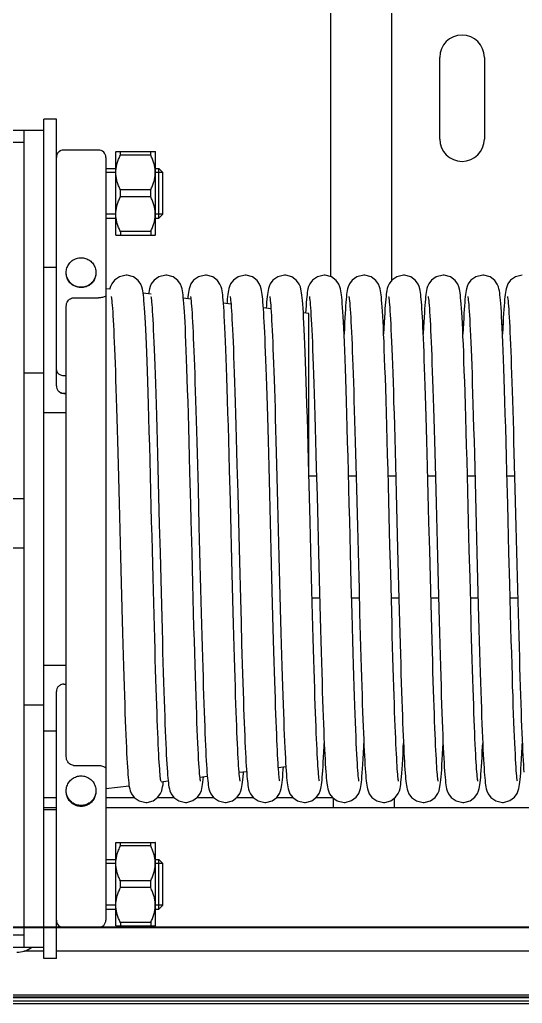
# Model space of a CAD drawing. Header units: millimetres. Extents: x 21899 to 38731, y -5425 to 3612.
# Drawn here: x 31376 to 31477.5, y -2806 to -2607.3 of the extents above; entities that cross this region are included whole.
import ezdxf

# ---------------------------------------------------------------- set-up
doc = ezdxf.new("R2010")
doc.units = ezdxf.units.MM

msp = doc.modelspace()

# ---------------------------------------------------------------- linework, layer by layer
at = {"color": 7, "linetype": 'Continuous'}
for p, q in [((31438.83, -2659.24), (31438.83, -2495.45)), ((31451.13, -2659.94), (31451.13, -2495.45)), ((31460.83, -2631.45), (31460.83, -2614.95)), ((31469.83, -2614.95), (31469.83, -2631.45)), ((31380.9, -2796.92), (31380.9, -2627.41)), ((31383.4, -2627.41), (31380.9, -2627.41)), ((31383.4, -2681.3), (31383.4, -2627.41)), ((31337.9, -2629.66), (31380.9, -2629.66)), ((31376.9, -2794.66), (31376.9, -2629.66)), ((31376.9, -2632.11), (31372.9, -2632.11)), ((31391.9, -2633.66), (31384.9, -2633.66)), ((31393.4, -2635.16), (31393.4, -2789.16)), ((31395.43, -2633.97), (31395.4, -2634.01)), ((31395.4, -2650.81), (31395.4, -2634.01)), ((31395.42, -2633.98), (31403.38, -2633.98)), ((31396.35, -2634.68), (31396.35, -2633.98)), ((31402.45, -2634.68), (31396.35, -2634.68)), ((31402.45, -2634.68), (31402.45, -2633.98)), ((31403.4, -2634.01), (31403.36, -2633.97)), ((31403.4, -2650.81), (31403.4, -2634.01)), ((31393.4, -2637.41), (31395.4, -2637.41)), ((31403.4, -2637.41), (31404.1, -2637.41)), ((31404.1, -2647.41), (31404.1, -2637.41)), ((31404.1, -2637.41), (31404.9, -2638.21)), ((31404.9, -2646.61), (31404.9, -2638.21)), ((31396.35, -2643.1), (31396.35, -2641.71)), ((31402.45, -2641.71), (31396.35, -2641.71)), ((31402.45, -2643.1), (31402.45, -2641.71)), ((31402.45, -2643.1), (31396.35, -2643.1)), ((31393.4, -2647.41), (31395.4, -2647.41)), ((31403.4, -2647.41), (31404.1, -2647.41)), ((31404.1, -2647.41), (31404.9, -2646.61)), ((31395.43, -2650.84), (31395.4, -2650.81)), ((31395.42, -2650.83), (31403.38, -2650.83)), ((31396.35, -2650.13), (31396.35, -2650.83)), ((31402.45, -2650.13), (31396.35, -2650.13)), ((31402.45, -2650.13), (31402.45, -2650.83)), ((31403.4, -2650.81), (31403.36, -2650.84)), ((31383.4, -2657.41), (31380.9, -2657.41)), ((31394.2, -2661.76), (31393.4, -2661.66)), ((31386.9, -2663.5), (31391.9, -2663.5)), ((31402.55, -2662.78), (31400.95, -2662.58)), ((31410.57, -2663.76), (31409.06, -2663.57)), ((31385.4, -2756.12), (31385.4, -2665.23)), ((31418.67, -2664.75), (31417.14, -2664.56)), ((31426.74, -2665.73), (31425.22, -2665.54)), ((31425.82, -2665.02), (31425.78, -2665.61)), ((31433.82, -2665.09), (31433.77, -2665.84)), ((31434.4, -2666.66), (31433.28, -2666.53)), ((31433.77, -2665.84), (31433.72, -2666.58)), ((31434.4, -2698.87), (31434.4, -2666.66)), ((31376.9, -2678.66), (31380.9, -2678.66)), ((31384.9, -2679.19), (31385.4, -2679.19)), ((31384.9, -2682.77), (31385.4, -2682.77)), ((31384.9, -2682.8), (31385.4, -2682.8)), ((31380.9, -2686.66), (31385.4, -2686.66)), ((31411.75, -2692.61), (31411.88, -2697.24)), ((31443.75, -2692.61), (31443.88, -2697.24)), ((31475.75, -2692.61), (31475.88, -2697.24)), ((31395.81, -2694.75), (31395.95, -2699.74)), ((31427.81, -2694.75), (31427.95, -2699.74)), ((31459.81, -2694.75), (31459.95, -2699.74)), ((31411.88, -2697.24), (31412.01, -2702.1)), ((31419.88, -2697.25), (31420.03, -2702.91)), ((31443.88, -2697.24), (31444.01, -2702.1)), ((31451.88, -2697.25), (31452.03, -2702.91)), ((31475.88, -2697.24), (31476.01, -2702.1)), ((31403.9, -2697.84), (31404.04, -2703.54)), ((31418.54, -2704.51), (31418.38, -2698.28)), ((31426.51, -2703.14), (31426.36, -2697.61)), ((31435.9, -2697.84), (31436.04, -2703.54)), ((31450.54, -2704.51), (31450.38, -2698.28)), ((31458.51, -2703.14), (31458.36, -2697.61)), ((31467.9, -2697.84), (31468.04, -2703.54)), ((31395.95, -2699.74), (31396.08, -2704.97)), ((31427.95, -2699.74), (31428.08, -2704.97)), ((31434.41, -2699.47), (31435.94, -2699.47)), ((31442.41, -2699.47), (31443.94, -2699.47)), ((31450.41, -2699.47), (31451.94, -2699.47)), ((31458.41, -2699.47), (31459.94, -2699.47)), ((31459.95, -2699.74), (31460.08, -2704.97)), ((31466.41, -2699.47), (31467.94, -2699.47)), ((31474.41, -2699.47), (31475.94, -2699.47)), ((31412.01, -2702.1), (31412.2, -2709.67)), ((31426.65, -2708.82), (31426.51, -2703.14)), ((31444.01, -2702.1), (31444.2, -2709.67)), ((31458.65, -2708.82), (31458.51, -2703.14)), ((31476.01, -2702.1), (31476.2, -2709.67)), ((31376.9, -2704.07), (31372.9, -2704.07)), ((31404.04, -2703.54), (31404.19, -2709.3)), ((31436.04, -2703.54), (31436.19, -2709.3)), ((31468.04, -2703.54), (31468.19, -2709.3)), ((31376.9, -2714.03), (31372.9, -2714.03)), ((31419.06, -2724.45), (31418.92, -2719.18)), ((31451.06, -2724.45), (31450.92, -2719.18)), ((31396.49, -2721.08), (31396.63, -2726.24)), ((31403.07, -2725.09), (31402.94, -2719.95)), ((31404.48, -2720.38), (31404.61, -2725.57)), ((31411.13, -2727.21), (31410.97, -2721.26)), ((31427.08, -2725.31), (31426.94, -2720.01)), ((31428.49, -2721.08), (31428.63, -2726.24)), ((31435.07, -2725.09), (31434.94, -2719.95)), ((31436.48, -2720.38), (31436.61, -2725.57)), ((31443.13, -2727.21), (31442.97, -2721.26)), ((31459.08, -2725.31), (31458.94, -2720.01)), ((31460.49, -2721.08), (31460.63, -2726.24)), ((31467.07, -2725.09), (31466.94, -2719.95)), ((31468.48, -2720.38), (31468.61, -2725.57)), ((31475.13, -2727.21), (31474.97, -2721.26)), ((31412.53, -2722.33), (31412.65, -2727.18)), ((31444.53, -2722.33), (31444.65, -2727.18)), ((31476.53, -2722.33), (31476.65, -2727.18)), ((31403.2, -2729.92), (31403.07, -2725.09)), ((31419.19, -2729.38), (31419.06, -2724.45)), ((31420.58, -2724.3), (31420.7, -2728.98)), ((31435.05, -2724.08), (31436.57, -2724.08)), ((31435.2, -2729.92), (31435.07, -2725.09)), ((31443.05, -2724.08), (31444.57, -2724.08)), ((31451.05, -2724.08), (31452.57, -2724.08)), ((31451.19, -2729.38), (31451.06, -2724.45)), ((31452.58, -2724.3), (31452.7, -2728.98)), ((31459.05, -2724.08), (31460.57, -2724.08)), ((31467.05, -2724.08), (31468.57, -2724.08)), ((31467.2, -2729.92), (31467.07, -2725.09)), ((31475.05, -2724.08), (31476.57, -2724.08)), ((31396.63, -2726.24), (31396.76, -2731.14)), ((31404.61, -2725.57), (31404.74, -2730.45)), ((31412.65, -2727.18), (31412.78, -2731.78)), ((31427.21, -2730.27), (31427.08, -2725.31)), ((31428.63, -2726.24), (31428.76, -2731.14)), ((31436.61, -2725.57), (31436.74, -2730.45)), ((31444.65, -2727.18), (31444.78, -2731.78)), ((31459.21, -2730.27), (31459.08, -2725.31)), ((31460.63, -2726.24), (31460.76, -2731.14)), ((31468.61, -2725.57), (31468.74, -2730.45)), ((31476.65, -2727.18), (31476.78, -2731.78)), ((31420.7, -2728.98), (31420.82, -2733.37)), ((31452.7, -2728.98), (31452.82, -2733.37)), ((31380.9, -2737.66), (31385.4, -2737.66)), ((31383.4, -2796.92), (31383.4, -2743.03)), ((31384.9, -2741.53), (31385.4, -2741.53)), ((31376.9, -2745.66), (31380.9, -2745.66)), ((31380.9, -2750.91), (31383.4, -2750.91)), ((31386.9, -2757.92), (31391.9, -2757.92)), ((31429.75, -2758.23), (31428.25, -2758.41)), ((31413.89, -2760.16), (31412.42, -2760.34)), ((31421.82, -2759.2), (31420.32, -2759.38)), ((31421.17, -2759.5), (31421.18, -2759.28)), ((31398.11, -2762.09), (31393.4, -2762.66)), ((31405.98, -2761.13), (31404.54, -2761.31)), ((31383.4, -2764.47), (31380.9, -2764.47)), ((31399.23, -2764.47), (31393.4, -2764.47)), ((31407.23, -2764.47), (31403.76, -2764.47)), ((31415.23, -2764.47), (31411.75, -2764.47)), ((31423.23, -2764.47), (31419.76, -2764.47)), ((31431.23, -2764.47), (31427.76, -2764.47)), ((31439.23, -2764.47), (31435.76, -2764.47)), ((31439.4, -2766.41), (31439.4, -2764.58)), ((31451.7, -2766.41), (31451.7, -2764.51)), ((31383.4, -2766.47), (31380.9, -2766.47)), ((31383.4, -2766.92), (31380.9, -2766.92)), ((32609.4, -2766.47), (31393.4, -2766.47)), ((31439.4, -2766.41), (31492.4, -2766.41)), ((31395.43, -2773.49), (31395.4, -2773.52)), ((31395.4, -2790.32), (31395.4, -2773.52)), ((31395.42, -2773.5), (31403.38, -2773.5)), ((31396.35, -2774.19), (31396.35, -2773.5)), ((31402.45, -2774.19), (31396.35, -2774.19)), ((31402.45, -2774.19), (31402.45, -2773.5)), ((31403.4, -2773.52), (31403.36, -2773.49)), ((31403.4, -2790.32), (31403.4, -2773.52)), ((31393.4, -2776.92), (31395.4, -2776.92)), ((31403.4, -2776.92), (31404.1, -2776.92)), ((31404.1, -2786.92), (31404.1, -2776.92)), ((31404.1, -2776.92), (31404.9, -2777.72)), ((31404.9, -2786.12), (31404.9, -2777.72)), ((31396.35, -2782.61), (31396.35, -2781.23)), ((31402.45, -2781.23), (31396.35, -2781.23)), ((31402.45, -2782.61), (31396.35, -2782.61)), ((31402.45, -2782.61), (31402.45, -2781.23)), ((31404.1, -2786.92), (31404.9, -2786.12)), ((31393.4, -2786.92), (31395.4, -2786.92)), ((31403.4, -2786.92), (31404.1, -2786.92)), ((31439.4, -2790.56), (31301.4, -2790.56)), ((31376.9, -2790.56), (31372.9, -2790.56)), ((34140.86, -2790.56), (31376.6, -2790.56)), ((31391.9, -2790.66), (31384.9, -2790.66)), ((31395.43, -2790.35), (31395.4, -2790.32)), ((31395.42, -2790.34), (31403.38, -2790.34)), ((31396.35, -2789.65), (31396.35, -2790.34)), ((31402.45, -2789.65), (31396.35, -2789.65)), ((31402.45, -2789.65), (31402.45, -2790.34)), ((31403.4, -2790.32), (31403.36, -2790.35)), ((34087.08, -2790.56), (31418.08, -2790.56)), ((31376.9, -2792.22), (31372.9, -2792.22)), ((31337.9, -2794.66), (31380.9, -2794.66)), ((31380.9, -2795.44), (31376.82, -2795.44)), ((34100.4, -2795.44), (31383.4, -2795.44)), ((31383.4, -2796.92), (31380.9, -2796.92)), ((31300.4, -2804.64), (34182.4, -2804.64)), ((31301.4, -2804.27), (31439.4, -2804.27)), ((31376.6, -2804.27), (34140.86, -2804.27)), ((31418.08, -2804.27), (34087.08, -2804.27)), ((31301.4, -2805.97), (31439.4, -2805.97)), ((31376.6, -2805.97), (34140.86, -2805.97)), ((31418.08, -2805.97), (34087.08, -2805.97))]:
    msp.add_line(p, q, dxfattribs=at)
at = {"color": 2, "linetype": 'Continuous'}
for p, q in [((31395.4, -2638.21), (31393.4, -2638.21)), ((31404.9, -2638.21), (31403.4, -2638.21)), ((31395.4, -2646.61), (31393.4, -2646.61)), ((31404.9, -2646.61), (31403.4, -2646.61)), ((31395.4, -2777.72), (31393.4, -2777.72)), ((31404.9, -2777.72), (31403.4, -2777.72)), ((31395.4, -2786.12), (31393.4, -2786.12)), ((31404.9, -2786.12), (31403.4, -2786.12))]:
    msp.add_line(p, q, dxfattribs=at)
at = {"color": 3, "linetype": 'Continuous'}
for p, q in [((31449.41, -2668.91), (31449.59, -2668.91)), ((31457.41, -2668.91), (31457.59, -2668.91)), ((31465.41, -2668.91), (31465.59, -2668.91)), ((31473.41, -2668.91), (31473.59, -2668.91))]:
    msp.add_line(p, q, dxfattribs=at)
at = {"color": 9, "linetype": 'Continuous'}
for p, q in [((31439.4, -2790.69), (31301.4, -2790.69)), ((34140.86, -2790.69), (31376.6, -2790.69)), ((34087.08, -2790.69), (31418.08, -2790.69)), ((31301.4, -2804.77), (31439.4, -2804.77)), ((31301.4, -2805.47), (31439.4, -2805.47)), ((31376.6, -2804.77), (34140.86, -2804.77)), ((31376.6, -2805.47), (34140.86, -2805.47)), ((31418.08, -2804.77), (34087.08, -2804.77)), ((31418.08, -2805.47), (34087.08, -2805.47))]:
    msp.add_line(p, q, dxfattribs=at)
at = {"color": 7, "linetype": 'Continuous'}
for points in [[(31397.5, -2658.91), (31396.13, -2659.23), (31395.14, -2659.92), (31394.59, -2660.67), (31394.35, -2661.23), (31394.23, -2661.65), (31394.2, -2661.76)], [(31402.41, -2699.46), (31402.33, -2696.38), (31402.25, -2693.38), (31402.17, -2690.47), (31402.09, -2687.69), (31402.01, -2685.08), (31401.94, -2682.65), (31401.86, -2680.38), (31401.79, -2678.28), (31401.72, -2676.33), (31401.66, -2674.52), (31401.59, -2672.85), (31401.52, -2671.32), (31401.46, -2669.92), (31401.4, -2668.64), (31401.34, -2667.5), (31401.28, -2666.47), (31401.22, -2665.56), (31401.16, -2664.76), (31401.1, -2664.07), (31401.05, -2663.47), (31400.99, -2662.95), (31400.94, -2662.51), (31400.87, -2662.11), (31400.8, -2661.72), (31400.68, -2661.28), (31400.45, -2660.73), (31399.93, -2660), (31398.99, -2659.29), (31397.72, -2658.92), (31397.5, -2658.91)], [(31405.5, -2658.91), (31404.11, -2659.24), (31403.13, -2659.93), (31402.58, -2660.68), (31402.34, -2661.24), (31402.22, -2661.66), (31402.14, -2662.03), (31402.08, -2662.42), (31402.04, -2662.72)], [(31409.15, -2664.66), (31409.1, -2663.99), (31409.04, -2663.41), (31408.99, -2662.91), (31408.93, -2662.48), (31408.87, -2662.09), (31408.79, -2661.7), (31408.67, -2661.27), (31408.45, -2660.72), (31407.93, -2659.99), (31406.99, -2659.29), (31405.72, -2658.92), (31405.5, -2658.91)], [(31413.5, -2658.91), (31412.11, -2659.24), (31411.13, -2659.94), (31410.58, -2660.69), (31410.34, -2661.25), (31410.22, -2661.67), (31410.14, -2662.04), (31410.08, -2662.42), (31410.02, -2662.84), (31409.97, -2663.31), (31409.94, -2663.68)], [(31417.15, -2664.61), (31417.09, -2663.96), (31417.04, -2663.39), (31416.99, -2662.9), (31416.93, -2662.47), (31416.87, -2662.08), (31416.79, -2661.69), (31416.67, -2661.27), (31416.45, -2660.73), (31415.94, -2660.01), (31415, -2659.29), (31413.72, -2658.92), (31413.5, -2658.91)], [(31421.5, -2658.91), (31420.13, -2659.23), (31419.15, -2659.91), (31418.59, -2660.66), (31418.35, -2661.22), (31418.23, -2661.64), (31418.15, -2662.01), (31418.09, -2662.39), (31418.03, -2662.8), (31417.98, -2663.26), (31417.93, -2663.78), (31417.88, -2664.36), (31417.85, -2664.65)], [(31425.18, -2665.01), (31425.13, -2664.37), (31425.08, -2663.8), (31425.03, -2663.29), (31424.98, -2662.84), (31424.92, -2662.43), (31424.86, -2662.05), (31424.78, -2661.66), (31424.66, -2661.24), (31424.44, -2660.71), (31423.93, -2659.99), (31422.99, -2659.28), (31421.71, -2658.92), (31421.5, -2658.91)], [(31429.5, -2658.91), (31428.13, -2659.23), (31427.14, -2659.92), (31426.59, -2660.67), (31426.35, -2661.23), (31426.23, -2661.65), (31426.15, -2662.02), (31426.08, -2662.4), (31426.03, -2662.81), (31425.98, -2663.27), (31425.92, -2663.79), (31425.87, -2664.37), (31425.82, -2665.02)], [(31433.22, -2665.56), (31433.16, -2664.76), (31433.1, -2664.07), (31433.05, -2663.47), (31432.99, -2662.95), (31432.94, -2662.51), (31432.87, -2662.11), (31432.8, -2661.72), (31432.68, -2661.28), (31432.45, -2660.73), (31431.93, -2660), (31430.99, -2659.29), (31429.72, -2658.92), (31429.5, -2658.91)], [(31437.5, -2658.91), (31436.11, -2659.24), (31435.13, -2659.93), (31434.58, -2660.68), (31434.34, -2661.24), (31434.22, -2661.66), (31434.14, -2662.03), (31434.08, -2662.42), (31434.03, -2662.83), (31433.97, -2663.3), (31433.92, -2663.83), (31433.87, -2664.42), (31433.82, -2665.09)], [(31441.15, -2664.66), (31441.1, -2663.99), (31441.04, -2663.41), (31440.99, -2662.91), (31440.93, -2662.48), (31440.87, -2662.09), (31440.79, -2661.7), (31440.67, -2661.27), (31440.45, -2660.72), (31439.93, -2659.99), (31438.99, -2659.29), (31437.72, -2658.92), (31437.5, -2658.91)], [(31445.5, -2658.91), (31444.11, -2659.24), (31443.13, -2659.94), (31442.58, -2660.69), (31442.34, -2661.25), (31442.22, -2661.67), (31442.14, -2662.04), (31442.08, -2662.42), (31442.02, -2662.84), (31441.97, -2663.31), (31441.92, -2663.84), (31441.87, -2664.43), (31441.82, -2665.09)], [(31449.15, -2664.61), (31449.09, -2663.96), (31449.04, -2663.39), (31448.99, -2662.9), (31448.93, -2662.47), (31448.87, -2662.08), (31448.79, -2661.69), (31448.67, -2661.27), (31448.45, -2660.73), (31447.94, -2660.01), (31447, -2659.29), (31445.72, -2658.92), (31445.5, -2658.91)], [(31453.5, -2658.91), (31452.13, -2659.23), (31451.15, -2659.91), (31450.59, -2660.66), (31450.35, -2661.22), (31450.23, -2661.64), (31450.15, -2662.01), (31450.09, -2662.39), (31450.03, -2662.8), (31449.98, -2663.26), (31449.93, -2663.78), (31449.88, -2664.36), (31449.82, -2665.01)], [(31457.18, -2665.01), (31457.13, -2664.37), (31457.08, -2663.8), (31457.03, -2663.29), (31456.98, -2662.84), (31456.92, -2662.43), (31456.86, -2662.05), (31456.78, -2661.66), (31456.66, -2661.24), (31456.44, -2660.71), (31455.93, -2659.99), (31454.99, -2659.28), (31453.71, -2658.92), (31453.5, -2658.91)], [(31461.5, -2658.91), (31460.13, -2659.23), (31459.14, -2659.92), (31458.59, -2660.67), (31458.35, -2661.23), (31458.23, -2661.65), (31458.15, -2662.02), (31458.08, -2662.4), (31458.03, -2662.81), (31457.98, -2663.27), (31457.92, -2663.79), (31457.87, -2664.37), (31457.82, -2665.02)], [(31466.41, -2699.46), (31466.33, -2696.38), (31466.25, -2693.38), (31466.17, -2690.47), (31466.09, -2687.69), (31466.01, -2685.08), (31465.94, -2682.65), (31465.86, -2680.38), (31465.79, -2678.28), (31465.72, -2676.33), (31465.66, -2674.52), (31465.59, -2672.85), (31465.52, -2671.32), (31465.46, -2669.92), (31465.4, -2668.64), (31465.34, -2667.5), (31465.28, -2666.47), (31465.22, -2665.56), (31465.16, -2664.76), (31465.1, -2664.07), (31465.05, -2663.47), (31464.99, -2662.95), (31464.94, -2662.51), (31464.87, -2662.11), (31464.8, -2661.72), (31464.68, -2661.28), (31464.45, -2660.73), (31463.93, -2660), (31462.99, -2659.29), (31461.72, -2658.92), (31461.5, -2658.91)], [(31469.5, -2658.91), (31468.11, -2659.24), (31467.13, -2659.93), (31466.58, -2660.68), (31466.34, -2661.24), (31466.22, -2661.66), (31466.14, -2662.03), (31466.08, -2662.42), (31466.03, -2662.83), (31465.97, -2663.3), (31465.92, -2663.83), (31465.87, -2664.42), (31465.82, -2665.09)], [(31473.15, -2664.66), (31473.1, -2663.99), (31473.04, -2663.41), (31472.99, -2662.91), (31472.93, -2662.48), (31472.87, -2662.09), (31472.79, -2661.7), (31472.67, -2661.27), (31472.45, -2660.72), (31471.93, -2659.99), (31470.99, -2659.29), (31469.72, -2658.92), (31469.5, -2658.91)], [(31477.5, -2658.91), (31476.11, -2659.24), (31475.13, -2659.94), (31474.58, -2660.69), (31474.34, -2661.25), (31474.22, -2661.67), (31474.14, -2662.04), (31474.08, -2662.42), (31474.02, -2662.84), (31473.97, -2663.31), (31473.92, -2663.84), (31473.87, -2664.43), (31473.82, -2665.09)], [(31394.5, -2663.24), (31394.5, -2663.27), (31394.52, -2663.42), (31394.56, -2663.68), (31394.6, -2664.03), (31394.64, -2664.48), (31394.69, -2665.01), (31394.73, -2665.63), (31394.78, -2666.34), (31394.83, -2667.14), (31394.88, -2668.02), (31394.94, -2669), (31394.99, -2670.07), (31395.04, -2671.22), (31395.1, -2672.47), (31395.15, -2673.81), (31395.21, -2675.24), (31395.26, -2676.76), (31395.32, -2678.37), (31395.38, -2680.07), (31395.44, -2681.88), (31395.5, -2683.78), (31395.56, -2685.77), (31395.62, -2687.87), (31395.68, -2690.07), (31395.75, -2692.37), (31395.81, -2694.75)], [(31402.5, -2663.25), (31402.5, -2663.26), (31402.52, -2663.39), (31402.55, -2663.63), (31402.59, -2663.96), (31402.63, -2664.38), (31402.68, -2664.88), (31402.72, -2665.49), (31402.77, -2666.18), (31402.82, -2666.98), (31402.88, -2667.88), (31402.93, -2668.88), (31402.98, -2669.99), (31403.04, -2671.2), (31403.1, -2672.53), (31403.16, -2673.96), (31403.22, -2675.51), (31403.28, -2677.16), (31403.34, -2678.94), (31403.4, -2680.84), (31403.47, -2682.87), (31403.53, -2685.04), (31403.6, -2687.35), (31403.67, -2689.8), (31403.75, -2692.38), (31403.82, -2695.07), (31403.9, -2697.84)], [(31410.5, -2663.24), (31410.5, -2663.27), (31410.53, -2663.43), (31410.56, -2663.71), (31410.61, -2664.1), (31410.65, -2664.58), (31410.7, -2665.16), (31410.75, -2665.82), (31410.8, -2666.58), (31410.85, -2667.42), (31410.9, -2668.34), (31410.95, -2669.35), (31411.01, -2670.45), (31411.06, -2671.64), (31411.11, -2672.91), (31411.17, -2674.27), (31411.22, -2675.72), (31411.28, -2677.25), (31411.34, -2678.87), (31411.39, -2680.58), (31411.45, -2682.38), (31411.51, -2684.26), (31411.57, -2686.22), (31411.63, -2688.27), (31411.69, -2690.4), (31411.75, -2692.61)], [(31418.5, -2663.25), (31418.5, -2663.26), (31418.52, -2663.39), (31418.55, -2663.62), (31418.59, -2663.94), (31418.63, -2664.36), (31418.68, -2664.86), (31418.72, -2665.46), (31418.77, -2666.14), (31418.82, -2666.93), (31418.87, -2667.82), (31418.93, -2668.81), (31418.98, -2669.9), (31419.04, -2671.1), (31419.09, -2672.41), (31419.15, -2673.82), (31419.21, -2675.33), (31419.27, -2676.96), (31419.33, -2678.69), (31419.39, -2680.55), (31419.46, -2682.53), (31419.52, -2684.64), (31419.59, -2686.9), (31419.66, -2689.3), (31419.73, -2691.84), (31419.81, -2694.5), (31419.88, -2697.25)], [(31426.5, -2663.24), (31426.5, -2663.27), (31426.52, -2663.42), (31426.56, -2663.68), (31426.6, -2664.03), (31426.64, -2664.48), (31426.69, -2665.01), (31426.73, -2665.63), (31426.78, -2666.34), (31426.83, -2667.14), (31426.88, -2668.02), (31426.94, -2669), (31426.99, -2670.07), (31427.04, -2671.22), (31427.1, -2672.47), (31427.15, -2673.81), (31427.21, -2675.24), (31427.26, -2676.76), (31427.32, -2678.37), (31427.38, -2680.07), (31427.44, -2681.88), (31427.5, -2683.78), (31427.56, -2685.77), (31427.62, -2687.87), (31427.68, -2690.07), (31427.75, -2692.37), (31427.81, -2694.75)], [(31434.5, -2663.25), (31434.5, -2663.26), (31434.52, -2663.39), (31434.55, -2663.63), (31434.59, -2663.96), (31434.63, -2664.38), (31434.68, -2664.88), (31434.72, -2665.49), (31434.77, -2666.18), (31434.82, -2666.98), (31434.88, -2667.88), (31434.93, -2668.88), (31434.98, -2669.99), (31435.04, -2671.2), (31435.1, -2672.53), (31435.16, -2673.96), (31435.22, -2675.51), (31435.28, -2677.16), (31435.34, -2678.94), (31435.4, -2680.84), (31435.47, -2682.87), (31435.53, -2685.04), (31435.6, -2687.35), (31435.67, -2689.8), (31435.75, -2692.38), (31435.82, -2695.07), (31435.9, -2697.84)], [(31442.5, -2663.24), (31442.5, -2663.27), (31442.53, -2663.43), (31442.56, -2663.71), (31442.61, -2664.1), (31442.65, -2664.58), (31442.7, -2665.16), (31442.75, -2665.82), (31442.8, -2666.58), (31442.85, -2667.42), (31442.9, -2668.34), (31442.95, -2669.35), (31443.01, -2670.45), (31443.06, -2671.64), (31443.11, -2672.91), (31443.17, -2674.27), (31443.22, -2675.72), (31443.28, -2677.25), (31443.34, -2678.87), (31443.39, -2680.58), (31443.45, -2682.38), (31443.51, -2684.26), (31443.57, -2686.22), (31443.63, -2688.27), (31443.69, -2690.4), (31443.75, -2692.61)], [(31450.5, -2663.25), (31450.5, -2663.26), (31450.52, -2663.39), (31450.55, -2663.62), (31450.59, -2663.94), (31450.63, -2664.36), (31450.68, -2664.86), (31450.72, -2665.46), (31450.77, -2666.14), (31450.82, -2666.93), (31450.87, -2667.82), (31450.93, -2668.81), (31450.98, -2669.9), (31451.04, -2671.1), (31451.09, -2672.41), (31451.15, -2673.82), (31451.21, -2675.33), (31451.27, -2676.96), (31451.33, -2678.69), (31451.39, -2680.55), (31451.46, -2682.53), (31451.52, -2684.64), (31451.59, -2686.9), (31451.66, -2689.3), (31451.73, -2691.84), (31451.81, -2694.5), (31451.88, -2697.25)], [(31458.5, -2663.24), (31458.5, -2663.27), (31458.52, -2663.42), (31458.56, -2663.68), (31458.6, -2664.03), (31458.64, -2664.48), (31458.69, -2665.01), (31458.73, -2665.63), (31458.78, -2666.34), (31458.83, -2667.14), (31458.88, -2668.02), (31458.94, -2669), (31458.99, -2670.07), (31459.04, -2671.22), (31459.1, -2672.47), (31459.15, -2673.81), (31459.21, -2675.24), (31459.26, -2676.76), (31459.32, -2678.37), (31459.38, -2680.07), (31459.44, -2681.88), (31459.5, -2683.78), (31459.56, -2685.77), (31459.62, -2687.87), (31459.68, -2690.07), (31459.75, -2692.37), (31459.81, -2694.75)], [(31466.5, -2663.25), (31466.5, -2663.26), (31466.52, -2663.39), (31466.55, -2663.63), (31466.59, -2663.96), (31466.63, -2664.38), (31466.68, -2664.88), (31466.72, -2665.49), (31466.77, -2666.18), (31466.82, -2666.98), (31466.88, -2667.88), (31466.93, -2668.88), (31466.98, -2669.99), (31467.04, -2671.2), (31467.1, -2672.53), (31467.16, -2673.96), (31467.22, -2675.51), (31467.28, -2677.16), (31467.34, -2678.94), (31467.4, -2680.84), (31467.47, -2682.87), (31467.53, -2685.04), (31467.6, -2687.35), (31467.67, -2689.8), (31467.75, -2692.38), (31467.82, -2695.07), (31467.9, -2697.84)], [(31474.5, -2663.24), (31474.5, -2663.27), (31474.53, -2663.43), (31474.56, -2663.71), (31474.61, -2664.1), (31474.65, -2664.58), (31474.7, -2665.16), (31474.75, -2665.82), (31474.8, -2666.58), (31474.85, -2667.42), (31474.9, -2668.34), (31474.95, -2669.35), (31475.01, -2670.45), (31475.06, -2671.64), (31475.11, -2672.91), (31475.17, -2674.27), (31475.22, -2675.72), (31475.28, -2677.25), (31475.34, -2678.87), (31475.39, -2680.58), (31475.45, -2682.38), (31475.51, -2684.26), (31475.57, -2686.22), (31475.63, -2688.27), (31475.69, -2690.4), (31475.75, -2692.61)], [(31410.39, -2698.72), (31410.31, -2695.6), (31410.23, -2692.59), (31410.15, -2689.71), (31410.07, -2686.99), (31409.99, -2684.44), (31409.92, -2682.07), (31409.85, -2679.85), (31409.78, -2677.8), (31409.71, -2675.89), (31409.64, -2674.13), (31409.57, -2672.5), (31409.51, -2671), (31409.45, -2669.64), (31409.39, -2668.4), (31409.33, -2667.29), (31409.27, -2666.3), (31409.21, -2665.43), (31409.15, -2664.66)], [(31418.38, -2698.28), (31418.3, -2695.22), (31418.22, -2692.25), (31418.14, -2689.4), (31418.06, -2686.7), (31417.98, -2684.17), (31417.91, -2681.82), (31417.84, -2679.62), (31417.77, -2677.58), (31417.7, -2675.69), (31417.63, -2673.94), (31417.57, -2672.33), (31417.5, -2670.85), (31417.44, -2669.5), (31417.38, -2668.29), (31417.32, -2667.19), (31417.26, -2666.22), (31417.2, -2665.36), (31417.15, -2664.61)], [(31426.36, -2697.61), (31426.29, -2694.94), (31426.22, -2692.37), (31426.15, -2689.9), (31426.08, -2687.55), (31426.02, -2685.32), (31425.95, -2683.22), (31425.89, -2681.25), (31425.83, -2679.39), (31425.77, -2677.65), (31425.71, -2676.02), (31425.65, -2674.49), (31425.6, -2673.06), (31425.54, -2671.74), (31425.49, -2670.51), (31425.43, -2669.38), (31425.38, -2668.34), (31425.33, -2667.38), (31425.28, -2666.51), (31425.23, -2665.72), (31425.18, -2665.01)], [(31434.4, -2698.87), (31434.33, -2696.38), (31434.25, -2693.38), (31434.17, -2690.47), (31434.09, -2687.69), (31434.01, -2685.08), (31433.94, -2682.65), (31433.86, -2680.38), (31433.79, -2678.28), (31433.72, -2676.33), (31433.66, -2674.52), (31433.59, -2672.85), (31433.52, -2671.32), (31433.46, -2669.92), (31433.4, -2668.64), (31433.34, -2667.5), (31433.28, -2666.47), (31433.22, -2665.56)], [(31442.39, -2698.72), (31442.31, -2695.6), (31442.23, -2692.59), (31442.15, -2689.71), (31442.07, -2686.99), (31441.99, -2684.44), (31441.92, -2682.07), (31441.85, -2679.85), (31441.78, -2677.8), (31441.71, -2675.89), (31441.64, -2674.13), (31441.57, -2672.5), (31441.51, -2671), (31441.45, -2669.64), (31441.39, -2668.4), (31441.33, -2667.29), (31441.27, -2666.3), (31441.21, -2665.43), (31441.15, -2664.66)], [(31441.82, -2665.09), (31441.77, -2665.83), (31441.72, -2666.65), (31441.66, -2667.55), (31441.61, -2668.54), (31441.56, -2669.61), (31441.5, -2670.83)], [(31450.38, -2698.28), (31450.3, -2695.22), (31450.22, -2692.25), (31450.14, -2689.4), (31450.06, -2686.7), (31449.98, -2684.17), (31449.91, -2681.82), (31449.84, -2679.62), (31449.77, -2677.58), (31449.7, -2675.69), (31449.63, -2673.94), (31449.57, -2672.33), (31449.5, -2670.85), (31449.44, -2669.5), (31449.38, -2668.29), (31449.32, -2667.19), (31449.26, -2666.22), (31449.2, -2665.36), (31449.15, -2664.61)], [(31449.82, -2665.01), (31449.77, -2665.75), (31449.72, -2666.57), (31449.67, -2667.49), (31449.61, -2668.5), (31449.56, -2669.63), (31449.5, -2670.83)], [(31458.36, -2697.61), (31458.29, -2694.94), (31458.22, -2692.37), (31458.15, -2689.9), (31458.08, -2687.55), (31458.02, -2685.32), (31457.95, -2683.22), (31457.89, -2681.25), (31457.83, -2679.39), (31457.77, -2677.65), (31457.71, -2676.02), (31457.65, -2674.49), (31457.6, -2673.06), (31457.54, -2671.74), (31457.49, -2670.51), (31457.43, -2669.38), (31457.38, -2668.34), (31457.33, -2667.38), (31457.28, -2666.51), (31457.23, -2665.72), (31457.18, -2665.01)], [(31457.82, -2665.02), (31457.77, -2665.74), (31457.72, -2666.54), (31457.67, -2667.42), (31457.62, -2668.39), (31457.57, -2669.44), (31457.5, -2670.83)], [(31465.82, -2665.09), (31465.77, -2665.84), (31465.72, -2666.68), (31465.66, -2667.61), (31465.61, -2668.64), (31465.55, -2669.77), (31465.5, -2670.84)], [(31474.39, -2698.72), (31474.31, -2695.6), (31474.23, -2692.59), (31474.15, -2689.71), (31474.07, -2686.99), (31473.99, -2684.44), (31473.92, -2682.07), (31473.85, -2679.85), (31473.78, -2677.8), (31473.71, -2675.89), (31473.64, -2674.13), (31473.57, -2672.5), (31473.51, -2671), (31473.45, -2669.64), (31473.39, -2668.4), (31473.33, -2667.29), (31473.27, -2666.3), (31473.21, -2665.43), (31473.15, -2664.66)], [(31473.82, -2665.09), (31473.77, -2665.83), (31473.72, -2666.65), (31473.66, -2667.55), (31473.61, -2668.54), (31473.56, -2669.61), (31473.5, -2670.83)], [(31402.94, -2719.95), (31402.8, -2714.47), (31402.72, -2711.6), (31402.65, -2708.66), (31402.57, -2705.63), (31402.41, -2699.46)], [(31410.64, -2708.45), (31410.56, -2705.18), (31410.39, -2698.72)], [(31434.94, -2719.95), (31434.8, -2714.47), (31434.72, -2711.6), (31434.65, -2708.66), (31434.4, -2698.87)], [(31442.64, -2708.45), (31442.56, -2705.18), (31442.39, -2698.72)], [(31466.94, -2719.95), (31466.8, -2714.47), (31466.72, -2711.6), (31466.65, -2708.66), (31466.57, -2705.63), (31466.41, -2699.46)], [(31474.64, -2708.45), (31474.56, -2705.18), (31474.39, -2698.72)], [(31420.03, -2702.91), (31420.17, -2708.6), (31420.25, -2711.38), (31420.31, -2714.1), (31420.38, -2716.75), (31420.58, -2724.3)], [(31452.03, -2702.91), (31452.17, -2708.6), (31452.25, -2711.38), (31452.31, -2714.1), (31452.38, -2716.75), (31452.58, -2724.3)], [(31396.08, -2704.97), (31396.22, -2710.34), (31396.29, -2713.04), (31396.36, -2715.74), (31396.49, -2721.08)], [(31418.92, -2719.18), (31418.77, -2713.56), (31418.7, -2710.62), (31418.54, -2704.51)], [(31428.08, -2704.97), (31428.22, -2710.34), (31428.29, -2713.04), (31428.36, -2715.74), (31428.49, -2721.08)], [(31450.92, -2719.18), (31450.77, -2713.56), (31450.7, -2710.62), (31450.54, -2704.51)], [(31460.08, -2704.97), (31460.22, -2710.34), (31460.29, -2713.04), (31460.36, -2715.74), (31460.49, -2721.08)], [(31404.19, -2709.3), (31404.34, -2714.94), (31404.48, -2720.38)], [(31410.97, -2721.26), (31410.81, -2714.96), (31410.64, -2708.45)], [(31426.94, -2720.01), (31426.8, -2714.48), (31426.65, -2708.82)], [(31436.19, -2709.3), (31436.34, -2714.94), (31436.48, -2720.38)], [(31442.97, -2721.26), (31442.81, -2714.96), (31442.64, -2708.45)], [(31458.94, -2720.01), (31458.8, -2714.48), (31458.65, -2708.82)], [(31468.19, -2709.3), (31468.34, -2714.94), (31468.48, -2720.38)], [(31474.97, -2721.26), (31474.81, -2714.96), (31474.64, -2708.45)], [(31412.2, -2709.67), (31412.33, -2714.78), (31412.53, -2722.33)], [(31444.2, -2709.67), (31444.33, -2714.78), (31444.53, -2722.33)], [(31476.2, -2709.67), (31476.33, -2714.78), (31476.53, -2722.33)], [(31412.51, -2761.09), (31412.49, -2760.97), (31412.46, -2760.75), (31412.42, -2760.44), (31412.38, -2760.04), (31412.34, -2759.55), (31412.29, -2758.97), (31412.24, -2758.29), (31412.19, -2757.51), (31412.14, -2756.64), (31412.09, -2755.66), (31412.03, -2754.59), (31411.98, -2753.4), (31411.92, -2752.11), (31411.86, -2750.72), (31411.8, -2749.21), (31411.74, -2747.58), (31411.68, -2745.83), (31411.62, -2743.97), (31411.55, -2741.97), (31411.49, -2739.85), (31411.42, -2737.59), (31411.35, -2735.2), (31411.28, -2732.67), (31411.2, -2730), (31411.13, -2727.21)], [(31444.51, -2761.09), (31444.49, -2760.97), (31444.46, -2760.75), (31444.42, -2760.44), (31444.38, -2760.04), (31444.34, -2759.55), (31444.29, -2758.97), (31444.24, -2758.29), (31444.19, -2757.51), (31444.14, -2756.64), (31444.09, -2755.66), (31444.03, -2754.59), (31443.98, -2753.4), (31443.92, -2752.11), (31443.86, -2750.72), (31443.8, -2749.21), (31443.74, -2747.58), (31443.68, -2745.83), (31443.62, -2743.97), (31443.55, -2741.97), (31443.49, -2739.85), (31443.42, -2737.59), (31443.35, -2735.2), (31443.28, -2732.67), (31443.2, -2730), (31443.13, -2727.21)], [(31476.51, -2761.09), (31476.49, -2760.97), (31476.46, -2760.75), (31476.42, -2760.44), (31476.38, -2760.04), (31476.34, -2759.55), (31476.29, -2758.97), (31476.24, -2758.29), (31476.19, -2757.51), (31476.14, -2756.64), (31476.09, -2755.66), (31476.03, -2754.59), (31475.98, -2753.4), (31475.92, -2752.11), (31475.86, -2750.72), (31475.8, -2749.21), (31475.74, -2747.58), (31475.68, -2745.83), (31475.62, -2743.97), (31475.55, -2741.97), (31475.49, -2739.85), (31475.42, -2737.59), (31475.35, -2735.2), (31475.28, -2732.67), (31475.2, -2730), (31475.13, -2727.21)], [(31396.76, -2731.14), (31396.83, -2733.47), (31396.89, -2735.72), (31396.95, -2737.88), (31397.02, -2739.95), (31397.08, -2741.92), (31397.14, -2743.8), (31397.2, -2745.59), (31397.26, -2747.28), (31397.31, -2748.88), (31397.37, -2750.38), (31397.43, -2751.78), (31397.48, -2753.09), (31397.54, -2754.31), (31397.59, -2755.43), (31397.65, -2756.47), (31397.7, -2757.41), (31397.75, -2758.27), (31397.81, -2759.05), (31397.86, -2759.75)], [(31404.51, -2761.09), (31404.49, -2760.98), (31404.46, -2760.78), (31404.43, -2760.5), (31404.39, -2760.14), (31404.35, -2759.72), (31404.31, -2759.22), (31404.27, -2758.64), (31404.22, -2758), (31404.18, -2757.29), (31404.13, -2756.5), (31404.08, -2755.63), (31404.04, -2754.69), (31403.99, -2753.66), (31403.94, -2752.56), (31403.89, -2751.37), (31403.84, -2750.1), (31403.78, -2748.74), (31403.73, -2747.28), (31403.68, -2745.74), (31403.62, -2744.1), (31403.57, -2742.36), (31403.51, -2740.52), (31403.45, -2738.58), (31403.39, -2736.55), (31403.33, -2734.43), (31403.26, -2732.22), (31403.2, -2729.92)], [(31404.74, -2730.45), (31404.81, -2732.76), (31404.87, -2734.99), (31404.93, -2737.12), (31404.99, -2739.17), (31405.05, -2741.12), (31405.11, -2742.99), (31405.17, -2744.76), (31405.23, -2746.45), (31405.28, -2748.04), (31405.34, -2749.54), (31405.39, -2750.96), (31405.45, -2752.29), (31405.5, -2753.53), (31405.56, -2754.68), (31405.61, -2755.75), (31405.66, -2756.73), (31405.71, -2757.63), (31405.77, -2758.45), (31405.82, -2759.2)], [(31420.51, -2761.09), (31420.49, -2760.97), (31420.46, -2760.77), (31420.43, -2760.49), (31420.39, -2760.13), (31420.35, -2759.7), (31420.31, -2759.19), (31420.26, -2758.62), (31420.22, -2757.97), (31420.17, -2757.24), (31420.13, -2756.44), (31420.08, -2755.57), (31420.03, -2754.61), (31419.98, -2753.57), (31419.93, -2752.45), (31419.88, -2751.25), (31419.83, -2749.96), (31419.78, -2748.57), (31419.72, -2747.09), (31419.67, -2745.52), (31419.61, -2743.84), (31419.56, -2742.07), (31419.5, -2740.19), (31419.44, -2738.21), (31419.38, -2736.14), (31419.31, -2733.97), (31419.25, -2731.72), (31419.19, -2729.38)], [(31428.51, -2761.09), (31428.49, -2760.99), (31428.46, -2760.8), (31428.43, -2760.53), (31428.39, -2760.18), (31428.35, -2759.77), (31428.31, -2759.28), (31428.27, -2758.73), (31428.23, -2758.1), (31428.18, -2757.41), (31428.14, -2756.64), (31428.09, -2755.79), (31428.05, -2754.87), (31428, -2753.87), (31427.95, -2752.78), (31427.9, -2751.62), (31427.85, -2750.36), (31427.8, -2749.02), (31427.74, -2747.58), (31427.69, -2746.05), (31427.63, -2744.43), (31427.58, -2742.71), (31427.52, -2740.89), (31427.46, -2738.97), (31427.4, -2736.95), (31427.34, -2734.83), (31427.28, -2732.6), (31427.21, -2730.27)], [(31428.76, -2731.14), (31428.83, -2733.47), (31428.89, -2735.72), (31428.95, -2737.88), (31429.02, -2739.95), (31429.08, -2741.92), (31429.14, -2743.8), (31429.2, -2745.59), (31429.26, -2747.28), (31429.31, -2748.88), (31429.37, -2750.38), (31429.43, -2751.78), (31429.48, -2753.09), (31429.54, -2754.31), (31429.59, -2755.43), (31429.65, -2756.47), (31429.7, -2757.41), (31429.75, -2758.27), (31429.81, -2759.05), (31429.86, -2759.75)], [(31436.51, -2761.09), (31436.49, -2760.98), (31436.46, -2760.78), (31436.43, -2760.5), (31436.39, -2760.14), (31436.35, -2759.72), (31436.31, -2759.22), (31436.27, -2758.64), (31436.22, -2758), (31436.18, -2757.29), (31436.13, -2756.5), (31436.08, -2755.63), (31436.04, -2754.69), (31435.99, -2753.66), (31435.94, -2752.56), (31435.89, -2751.37), (31435.84, -2750.1), (31435.78, -2748.74), (31435.73, -2747.28), (31435.68, -2745.74), (31435.62, -2744.1), (31435.57, -2742.36), (31435.51, -2740.52), (31435.45, -2738.58), (31435.39, -2736.55), (31435.33, -2734.43), (31435.26, -2732.22), (31435.2, -2729.92)], [(31436.74, -2730.45), (31436.81, -2732.76), (31436.87, -2734.99), (31436.93, -2737.12), (31436.99, -2739.17), (31437.05, -2741.12), (31437.11, -2742.99), (31437.17, -2744.76), (31437.23, -2746.45), (31437.28, -2748.04), (31437.34, -2749.54), (31437.39, -2750.96), (31437.45, -2752.29), (31437.5, -2753.53), (31437.56, -2754.68), (31437.61, -2755.75), (31437.66, -2756.73), (31437.71, -2757.63), (31437.77, -2758.45), (31437.82, -2759.2)], [(31452.51, -2761.09), (31452.49, -2760.97), (31452.46, -2760.77), (31452.43, -2760.49), (31452.39, -2760.13), (31452.35, -2759.7), (31452.31, -2759.19), (31452.26, -2758.62), (31452.22, -2757.97), (31452.17, -2757.24), (31452.13, -2756.44), (31452.08, -2755.57), (31452.03, -2754.61), (31451.98, -2753.57), (31451.93, -2752.45), (31451.88, -2751.25), (31451.83, -2749.96), (31451.78, -2748.57), (31451.72, -2747.09), (31451.67, -2745.52), (31451.61, -2743.84), (31451.56, -2742.07), (31451.5, -2740.19), (31451.44, -2738.21), (31451.38, -2736.14), (31451.31, -2733.97), (31451.25, -2731.72), (31451.19, -2729.38)], [(31460.51, -2761.09), (31460.49, -2760.99), (31460.46, -2760.8), (31460.43, -2760.53), (31460.39, -2760.18), (31460.35, -2759.77), (31460.31, -2759.28), (31460.27, -2758.73), (31460.23, -2758.1), (31460.18, -2757.41), (31460.14, -2756.64), (31460.09, -2755.79), (31460.05, -2754.87), (31460, -2753.87), (31459.95, -2752.78), (31459.9, -2751.62), (31459.85, -2750.36), (31459.8, -2749.02), (31459.74, -2747.58), (31459.69, -2746.05), (31459.63, -2744.43), (31459.58, -2742.71), (31459.52, -2740.89), (31459.46, -2738.97), (31459.4, -2736.95), (31459.34, -2734.83), (31459.28, -2732.6), (31459.21, -2730.27)], [(31460.76, -2731.14), (31460.83, -2733.47), (31460.89, -2735.72), (31460.95, -2737.88), (31461.02, -2739.95), (31461.08, -2741.92), (31461.14, -2743.8), (31461.2, -2745.59), (31461.26, -2747.28), (31461.31, -2748.88), (31461.37, -2750.38), (31461.43, -2751.78), (31461.48, -2753.09), (31461.54, -2754.31), (31461.59, -2755.43), (31461.65, -2756.47), (31461.7, -2757.41), (31461.75, -2758.27), (31461.81, -2759.05), (31461.86, -2759.75)], [(31468.51, -2761.09), (31468.49, -2760.98), (31468.46, -2760.78), (31468.43, -2760.5), (31468.39, -2760.14), (31468.35, -2759.72), (31468.31, -2759.22), (31468.27, -2758.64), (31468.22, -2758), (31468.18, -2757.29), (31468.13, -2756.5), (31468.08, -2755.63), (31468.04, -2754.69), (31467.99, -2753.66), (31467.94, -2752.56), (31467.89, -2751.37), (31467.84, -2750.1), (31467.78, -2748.74), (31467.73, -2747.28), (31467.68, -2745.74), (31467.62, -2744.1), (31467.57, -2742.36), (31467.51, -2740.52), (31467.45, -2738.58), (31467.39, -2736.55), (31467.33, -2734.43), (31467.26, -2732.22), (31467.2, -2729.92)], [(31468.74, -2730.45), (31468.81, -2732.76), (31468.87, -2734.99), (31468.93, -2737.12), (31468.99, -2739.17), (31469.05, -2741.12), (31469.11, -2742.99), (31469.17, -2744.76), (31469.23, -2746.45), (31469.28, -2748.04), (31469.34, -2749.54), (31469.39, -2750.96), (31469.45, -2752.29), (31469.5, -2753.53), (31469.56, -2754.68), (31469.61, -2755.75), (31469.66, -2756.73), (31469.71, -2757.63), (31469.77, -2758.45), (31469.82, -2759.2)], [(31412.78, -2731.78), (31412.84, -2733.98), (31412.9, -2736.1), (31412.96, -2738.14), (31413.02, -2740.1), (31413.08, -2741.97), (31413.14, -2743.76), (31413.19, -2745.47), (31413.25, -2747.09), (31413.3, -2748.62), (31413.36, -2750.06), (31413.41, -2751.42), (31413.47, -2752.69), (31413.52, -2753.87), (31413.57, -2754.98), (31413.62, -2756), (31413.67, -2756.94), (31413.72, -2757.8), (31413.77, -2758.59), (31413.82, -2759.3)], [(31444.78, -2731.78), (31444.84, -2733.98), (31444.9, -2736.1), (31444.96, -2738.14), (31445.02, -2740.1), (31445.08, -2741.97), (31445.14, -2743.76), (31445.19, -2745.47), (31445.25, -2747.09), (31445.3, -2748.62), (31445.36, -2750.06), (31445.41, -2751.42), (31445.47, -2752.69), (31445.52, -2753.87), (31445.57, -2754.98), (31445.62, -2756), (31445.67, -2756.94), (31445.72, -2757.8), (31445.77, -2758.59), (31445.82, -2759.3)], [(31476.78, -2731.78), (31476.84, -2733.98), (31476.9, -2736.1), (31476.96, -2738.14), (31477.02, -2740.1), (31477.08, -2741.97), (31477.14, -2743.76), (31477.19, -2745.47), (31477.25, -2747.09), (31477.3, -2748.62), (31477.36, -2750.06), (31477.41, -2751.42), (31477.47, -2752.69), (31477.52, -2753.87), (31477.57, -2754.98), (31477.62, -2756), (31477.67, -2756.94), (31477.72, -2757.8), (31477.77, -2758.59), (31477.82, -2759.3)], [(31420.82, -2733.37), (31420.88, -2735.46), (31420.94, -2737.48), (31421, -2739.41), (31421.06, -2741.27), (31421.11, -2743.05), (31421.17, -2744.74), (31421.22, -2746.35), (31421.28, -2747.88), (31421.33, -2749.33), (31421.38, -2750.69), (31421.44, -2751.98), (31421.49, -2753.18), (31421.54, -2754.3), (31421.59, -2755.35), (31421.64, -2756.31), (31421.69, -2757.21), (31421.74, -2758.03), (31421.79, -2758.78), (31421.84, -2759.46), (31421.88, -2760.07), (31421.93, -2760.63), (31421.98, -2761.12), (31422.04, -2761.57), (31422.09, -2761.97), (31422.15, -2762.34), (31422.23, -2762.7), (31422.35, -2763.11), (31422.59, -2763.67), (31423.15, -2764.41), (31424.13, -2765.1), (31425.5, -2765.41)], [(31452.82, -2733.37), (31452.88, -2735.46), (31452.94, -2737.48), (31453, -2739.41), (31453.06, -2741.27), (31453.11, -2743.05), (31453.17, -2744.74), (31453.22, -2746.35), (31453.28, -2747.88), (31453.33, -2749.33), (31453.38, -2750.69), (31453.44, -2751.98), (31453.49, -2753.18), (31453.54, -2754.3), (31453.59, -2755.35), (31453.64, -2756.31), (31453.69, -2757.21), (31453.74, -2758.03), (31453.79, -2758.78), (31453.84, -2759.46), (31453.88, -2760.07), (31453.93, -2760.63), (31453.98, -2761.12), (31454.04, -2761.57), (31454.09, -2761.97), (31454.15, -2762.34), (31454.23, -2762.7), (31454.35, -2763.11), (31454.59, -2763.67), (31455.15, -2764.41), (31456.13, -2765.1), (31457.5, -2765.41)], [(31437.15, -2759.69), (31437.2, -2758.97), (31437.26, -2758.17), (31437.31, -2757.28), (31437.37, -2756.29), (31437.42, -2755.2), (31437.48, -2754.02), (31437.5, -2753.49)], [(31445.17, -2759.42), (31445.23, -2758.6), (31445.29, -2757.66), (31445.35, -2756.61), (31445.41, -2755.42), (31445.47, -2754.1), (31445.5, -2753.49)], [(31453.17, -2759.5), (31453.22, -2758.69), (31453.28, -2757.77), (31453.34, -2756.71), (31453.41, -2755.53), (31453.47, -2754.21), (31453.5, -2753.49)], [(31461.16, -2759.54), (31461.22, -2758.74), (31461.28, -2757.84), (31461.34, -2756.83), (31461.4, -2755.69), (31461.46, -2754.42), (31461.5, -2753.49)], [(31469.15, -2759.69), (31469.2, -2758.97), (31469.26, -2758.17), (31469.31, -2757.28), (31469.37, -2756.29), (31469.42, -2755.2), (31469.48, -2754.02), (31469.5, -2753.49)], [(31477.17, -2759.42), (31477.23, -2758.6), (31477.29, -2757.66), (31477.35, -2756.61), (31477.41, -2755.42), (31477.47, -2754.1), (31477.5, -2753.49)], [(31429.16, -2759.54), (31429.22, -2758.74), (31429.25, -2758.29)], [(31397.86, -2759.75), (31397.91, -2760.37), (31397.96, -2760.92), (31398.02, -2761.41), (31398.07, -2761.85)], [(31405.82, -2759.2), (31405.87, -2759.86), (31405.92, -2760.46), (31405.97, -2761), (31406.02, -2761.47), (31406.08, -2761.89), (31406.14, -2762.27), (31406.22, -2762.65), (31406.34, -2763.08), (31406.58, -2763.65), (31407.14, -2764.41), (31408.13, -2765.1), (31409.5, -2765.41)], [(31409.5, -2765.41), (31409.73, -2765.41), (31410.99, -2765.04), (31411.93, -2764.34), (31412.46, -2763.58), (31412.69, -2763.01), (31412.8, -2762.58), (31412.88, -2762.18), (31412.94, -2761.76), (31413, -2761.3), (31413.06, -2760.76), (31413.1, -2760.26)], [(31413.82, -2759.3), (31413.87, -2759.95), (31413.92, -2760.53), (31413.97, -2761.04), (31414.03, -2761.51), (31414.08, -2761.92), (31414.14, -2762.29), (31414.22, -2762.67), (31414.34, -2763.09), (31414.58, -2763.65), (31415.13, -2764.4), (31416.12, -2765.09), (31417.5, -2765.41)], [(31417.5, -2765.41), (31417.71, -2765.41), (31418.97, -2765.05), (31419.91, -2764.36), (31420.45, -2763.6), (31420.68, -2763.03), (31420.8, -2762.6), (31420.88, -2762.2), (31420.94, -2761.79), (31421, -2761.33), (31421.05, -2760.81), (31421.11, -2760.2), (31421.17, -2759.5)], [(31425.5, -2765.41), (31425.71, -2765.41), (31426.96, -2765.06), (31427.9, -2764.37), (31428.44, -2763.62), (31428.68, -2763.04), (31428.8, -2762.61), (31428.87, -2762.22), (31428.94, -2761.81), (31429, -2761.35), (31429.05, -2760.83), (31429.11, -2760.23), (31429.16, -2759.54)], [(31429.86, -2759.75), (31429.91, -2760.37), (31429.96, -2760.92), (31430.02, -2761.41), (31430.07, -2761.85), (31430.14, -2762.24), (31430.21, -2762.63), (31430.34, -2763.07), (31430.58, -2763.65), (31431.15, -2764.41), (31432.13, -2765.1), (31433.5, -2765.41)], [(31433.5, -2765.41), (31433.72, -2765.41), (31434.97, -2765.05), (31435.91, -2764.35), (31436.45, -2763.6), (31436.68, -2763.03), (31436.8, -2762.6), (31436.87, -2762.22), (31436.94, -2761.82), (31436.99, -2761.38), (31437.05, -2760.89), (31437.1, -2760.33), (31437.15, -2759.69)], [(31437.82, -2759.2), (31437.87, -2759.86), (31437.92, -2760.46), (31437.97, -2761), (31438.02, -2761.47), (31438.08, -2761.89), (31438.14, -2762.27), (31438.22, -2762.65), (31438.34, -2763.08), (31438.58, -2763.65), (31439.14, -2764.41), (31440.13, -2765.1), (31441.5, -2765.41)], [(31441.5, -2765.41), (31441.73, -2765.41), (31442.99, -2765.04), (31443.93, -2764.34), (31444.46, -2763.58), (31444.69, -2763.01), (31444.8, -2762.58), (31444.88, -2762.18), (31444.94, -2761.76), (31445, -2761.3), (31445.06, -2760.76), (31445.11, -2760.14), (31445.17, -2759.42)], [(31445.82, -2759.3), (31445.87, -2759.95), (31445.92, -2760.53), (31445.97, -2761.04), (31446.03, -2761.51), (31446.08, -2761.92), (31446.14, -2762.29), (31446.22, -2762.67), (31446.34, -2763.09), (31446.58, -2763.65), (31447.13, -2764.4), (31448.12, -2765.09), (31449.5, -2765.41)], [(31449.5, -2765.41), (31449.71, -2765.41), (31450.97, -2765.05), (31451.91, -2764.36), (31452.45, -2763.6), (31452.68, -2763.03), (31452.8, -2762.6), (31452.88, -2762.2), (31452.94, -2761.79), (31453, -2761.33), (31453.05, -2760.81), (31453.11, -2760.2), (31453.17, -2759.5)], [(31457.5, -2765.41), (31457.71, -2765.41), (31458.96, -2765.06), (31459.9, -2764.37), (31460.44, -2763.62), (31460.68, -2763.04), (31460.8, -2762.61), (31460.87, -2762.22), (31460.94, -2761.81), (31461, -2761.35), (31461.05, -2760.83), (31461.11, -2760.23), (31461.16, -2759.54)], [(31461.86, -2759.75), (31461.91, -2760.37), (31461.96, -2760.92), (31462.02, -2761.41), (31462.07, -2761.85), (31462.14, -2762.24), (31462.21, -2762.63), (31462.34, -2763.07), (31462.58, -2763.65), (31463.15, -2764.41), (31464.13, -2765.1), (31465.5, -2765.41)], [(31465.5, -2765.41), (31465.72, -2765.41), (31466.97, -2765.05), (31467.91, -2764.35), (31468.45, -2763.6), (31468.68, -2763.03), (31468.8, -2762.6), (31468.87, -2762.22), (31468.94, -2761.82), (31468.99, -2761.38), (31469.05, -2760.89), (31469.1, -2760.33), (31469.15, -2759.69)], [(31469.82, -2759.2), (31469.87, -2759.86), (31469.92, -2760.46), (31469.97, -2761), (31470.02, -2761.47), (31470.08, -2761.89), (31470.14, -2762.27), (31470.22, -2762.65), (31470.34, -2763.08), (31470.58, -2763.65), (31471.14, -2764.41), (31472.13, -2765.1), (31473.5, -2765.41)], [(31473.5, -2765.41), (31473.73, -2765.41), (31474.99, -2765.04), (31475.93, -2764.34), (31476.46, -2763.58), (31476.69, -2763.01), (31476.8, -2762.58), (31476.88, -2762.18), (31476.94, -2761.76), (31477, -2761.3), (31477.06, -2760.76), (31477.11, -2760.14), (31477.17, -2759.42)], [(31398.07, -2761.85), (31398.14, -2762.24), (31398.21, -2762.63), (31398.34, -2763.07), (31398.58, -2763.65), (31399.15, -2764.41), (31400.13, -2765.1), (31401.5, -2765.41)], [(31401.5, -2765.41), (31401.72, -2765.41), (31402.97, -2765.05), (31403.91, -2764.35), (31404.45, -2763.6), (31404.68, -2763.03), (31404.8, -2762.6), (31404.87, -2762.22), (31404.94, -2761.82), (31404.99, -2761.38), (31405.01, -2761.25)]]:
    msp.add_lwpolyline(points, dxfattribs=at)
for centre, radius, start, end in [((31465.33, -2614.95), 4.5, 0, 180), ((31465.33, -2631.45), 4.5, 180, 0), ((31384.9, -2635.16), 1.5, 90, 180), ((31391.9, -2635.16), 1.5, 0, 90), ((31384.9, -2789.16), 1.5, 180, 270), ((31391.9, -2789.16), 1.5, 270, 360), ((31375.4, -2790.66), 5, 270, 306.2247)]:
    msp.add_arc(centre, radius, start, end, dxfattribs=at)
for points, start_tangent, end_tangent in [([(31384.22, -2633.83), (31383.9, -2634.04)], (-0.03388, -0.01722), (-0.028463, -0.02511)), ([(31384.37, -2633.76), (31384.32, -2633.78), (31384.22, -2633.83)], (-0.015535, -0.005821), (-0.014771, -0.007508)), ([(31384.9, -2633.66), (31384.37, -2633.76)], (-0.053582, 0), (-0.050592, -0.018958)), ([(31383.49, -2634.64), (31383.4, -2635.16)], (-0.018942, -0.050573), (0, -0.053558)), ([(31383.56, -2634.48), (31383.51, -2634.59), (31383.49, -2634.64)], (-0.00755, -0.01484), (-0.005847, -0.015612)), ([(31383.77, -2634.17), (31383.56, -2634.48)], (-0.025072, -0.028421), (-0.017207, -0.033823)), ([(31383.9, -2634.04), (31383.84, -2634.1), (31383.77, -2634.17)], (-0.014, -0.01235), (-0.01235, -0.014)), ([(31396.35, -2641.71), (31395.97, -2640.89), (31395.7, -2640.1), (31395.52, -2639.33), (31395.43, -2638.57), (31395.43, -2637.82), (31395.52, -2637.06), (31395.7, -2636.29), (31395.97, -2635.5), (31396.35, -2634.68)], (-0.329265, 0.656259), (0.329265, 0.656259)), ([(31402.45, -2641.71), (31402.82, -2640.89), (31403.09, -2640.1), (31403.27, -2639.33), (31403.36, -2638.57), (31403.36, -2637.82), (31403.27, -2637.06), (31403.09, -2636.29), (31402.82, -2635.5), (31402.45, -2634.68)], (0.329265, 0.656259), (-0.329265, 0.656259)), ([(31396.35, -2650.13), (31395.97, -2649.31), (31395.7, -2648.52), (31395.52, -2647.75), (31395.43, -2646.99), (31395.43, -2646.24), (31395.52, -2645.48), (31395.7, -2644.71), (31395.97, -2643.93), (31396.35, -2643.1)], (-0.329265, 0.656259), (0.329265, 0.656259)), ([(31402.45, -2650.13), (31402.82, -2649.31), (31403.09, -2648.52), (31403.27, -2647.75), (31403.36, -2646.99), (31403.36, -2646.24), (31403.27, -2645.48), (31403.09, -2644.71), (31402.82, -2643.93), (31402.45, -2643.1)], (0.329265, 0.656259), (-0.329265, 0.656259)), ([(31385.4, -2658.39), (31385.54, -2657.47), (31385.97, -2656.63), (31386.63, -2655.97), (31387.47, -2655.55), (31388.4, -2655.4)], (0, 0.47041), (0.468493, 0)), ([(31388.4, -2655.4), (31389.32, -2655.55), (31390.16, -2655.97), (31390.82, -2656.63), (31391.25, -2657.47), (31391.4, -2658.39)], (0.468493, 0), (0, -0.47041)), ([(31388.4, -2661.38), (31387.47, -2661.23), (31386.63, -2660.81), (31385.97, -2660.15), (31385.54, -2659.32), (31385.4, -2658.39)], (-0.468493, 0), (0, 0.47041)), ([(31388.4, -2661.43), (31387.57, -2661.31), (31386.8, -2660.98), (31386.15, -2660.44), (31385.68, -2659.74), (31385.43, -2658.93), (31385.4, -2658.5)], (-0.463738, 0), (0, 0.465482)), ([(31391.4, -2658.39), (31391.25, -2659.32), (31390.82, -2660.15), (31390.16, -2660.81), (31389.32, -2661.23), (31388.4, -2661.38)], (0, -0.47041), (-0.468493, 0)), ([(31391.4, -2658.5), (31391.36, -2658.93), (31391.12, -2659.74), (31390.64, -2660.44), (31390, -2660.98), (31389.23, -2661.31), (31388.4, -2661.43)], (0, -0.465482), (-0.463738, 0)), ([(31385.4, -2665.24), (31385.48, -2664.66), (31385.71, -2664.17), (31386.05, -2663.8), (31386.47, -2663.58), (31386.9, -2663.5)], (0, 0.253828), (0.253828, 0)), ([(31393.4, -2663.05), (31393.08, -2663.32), (31392.74, -2663.42), (31392.33, -2663.48), (31391.9, -2663.5)], (0, -0.161857), (-0.161857, 0)), ([(31383.4, -2678.01), (31383.5, -2678.43), (31383.83, -2678.84), (31384.1, -2679.01), (31384.45, -2679.14), (31384.9, -2679.19)], (0, -0.210669), (0.210669, 0)), ([(31383.4, -2681.27), (31383.51, -2681.84), (31383.83, -2682.33), (31384.32, -2682.65), (31384.9, -2682.77)], (0, -0.234093), (0.234093, 0)), ([(31383.4, -2681.3), (31383.5, -2681.84), (31383.63, -2682.1), (31383.83, -2682.35), (31384.1, -2682.57), (31384.45, -2682.73), (31384.9, -2682.8)], (0, -0.235061), (0.235061, 0)), ([(31384.9, -2741.53), (31384.45, -2741.6), (31384.1, -2741.76), (31383.83, -2741.97), (31383.63, -2742.22), (31383.5, -2742.49), (31383.4, -2743.03)], (-0.235061, 0), (0, -0.235061)), ([(31386.9, -2757.92), (31386.47, -2757.84), (31386.05, -2757.61), (31385.71, -2757.22), (31385.48, -2756.7), (31385.4, -2756.1)], (-0.260149, 0), (0, 0.260149)), ([(31391.9, -2757.92), (31392.33, -2757.95), (31392.74, -2758.05), (31393.08, -2758.21), (31393.4, -2758.65)], (0.177694, 0), (0, -0.177694)), ([(31385.4, -2763.03), (31385.54, -2762.11), (31385.97, -2761.27), (31386.63, -2760.61), (31387.47, -2760.19), (31388.4, -2760.04)], (0, 0.47041), (0.468493, 0)), ([(31388.4, -2760.04), (31389.32, -2760.19), (31390.16, -2760.61), (31390.82, -2761.27), (31391.25, -2762.11), (31391.4, -2763.03)], (0.468493, 0), (0, -0.47041)), ([(31388.4, -2766.02), (31387.47, -2765.87), (31386.63, -2765.45), (31385.97, -2764.79), (31385.54, -2763.95), (31385.4, -2763.03)], (-0.468493, 0), (0, 0.47041)), ([(31391.4, -2763.03), (31391.25, -2763.95), (31390.82, -2764.79), (31390.16, -2765.45), (31389.32, -2765.87), (31388.4, -2766.02)], (0, -0.47041), (-0.468493, 0)), ([(31388.4, -2766.2), (31387.57, -2766.08), (31386.8, -2765.72), (31386.15, -2765.16), (31385.68, -2764.43), (31385.43, -2763.58), (31385.4, -2763.14)], (-0.473944, 0), (0, 0.475567)), ([(31391.4, -2763.14), (31391.36, -2763.58), (31391.12, -2764.43), (31390.64, -2765.16), (31390, -2765.72), (31389.23, -2766.08), (31388.4, -2766.2)], (0, -0.475567), (-0.473944, 0)), ([(31396.35, -2781.23), (31395.97, -2780.4), (31395.7, -2779.61), (31395.52, -2778.84), (31395.43, -2778.09), (31395.43, -2777.33), (31395.52, -2776.58), (31395.7, -2775.81), (31395.97, -2775.02), (31396.35, -2774.19)], (-0.329265, 0.656259), (0.329265, 0.656259)), ([(31402.45, -2781.23), (31402.82, -2780.4), (31403.09, -2779.61), (31403.27, -2778.84), (31403.36, -2778.09), (31403.36, -2777.33), (31403.27, -2776.58), (31403.09, -2775.81), (31402.82, -2775.02), (31402.45, -2774.19)], (0.329265, 0.656259), (-0.329265, 0.656259)), ([(31396.35, -2789.65), (31395.97, -2788.82), (31395.7, -2788.03), (31395.52, -2787.27), (31395.43, -2786.51), (31395.43, -2785.76), (31395.52, -2785), (31395.7, -2784.23), (31395.97, -2783.44), (31396.35, -2782.61)], (-0.329265, 0.656259), (0.329265, 0.656259)), ([(31402.45, -2789.65), (31402.82, -2788.82), (31403.09, -2788.03), (31403.27, -2787.27), (31403.36, -2786.51), (31403.36, -2785.76), (31403.27, -2785), (31403.09, -2784.23), (31402.82, -2783.44), (31402.45, -2782.61)], (0.329265, 0.656259), (-0.329265, 0.656259))]:
    msp.add_spline(points, degree=3, dxfattribs=dict(at, start_tangent=start_tangent, end_tangent=end_tangent))

doc.saveas('drawing.dxf')
